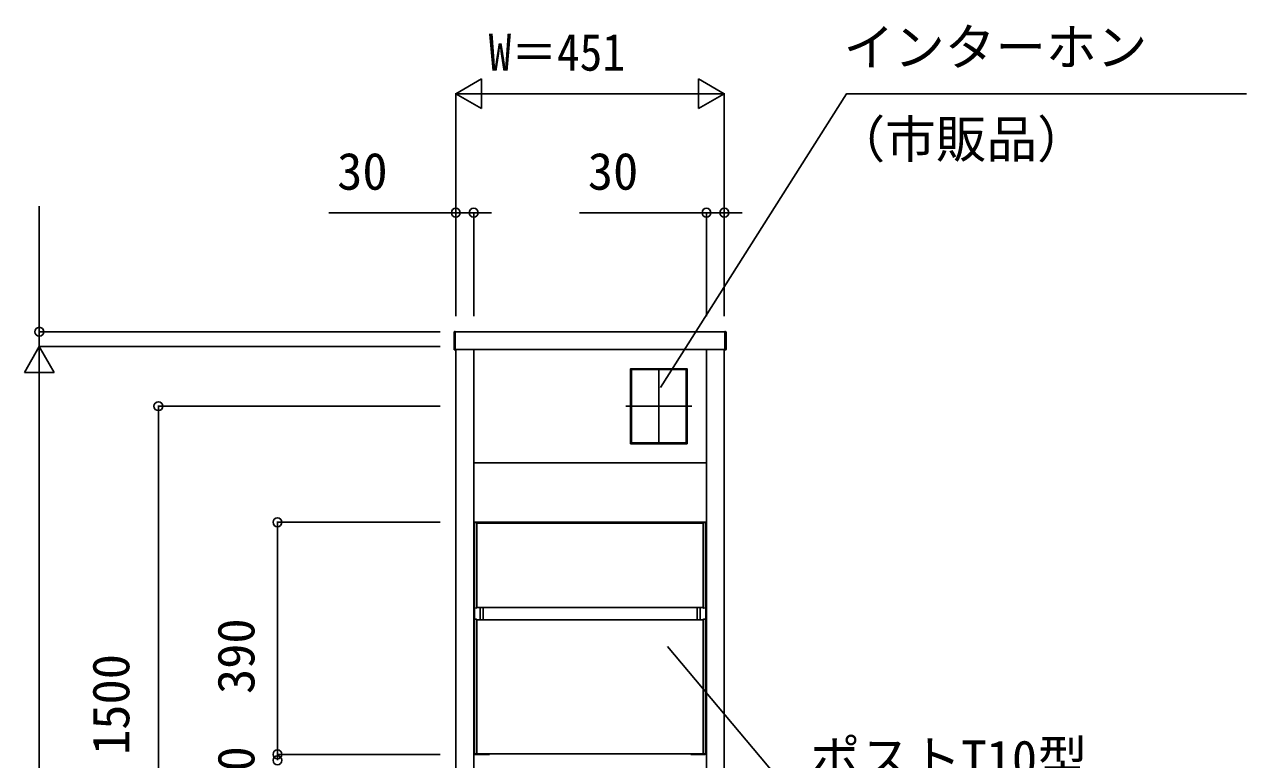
# Model space of a CAD drawing. Units: millimetres, scale not verified. Extents: x -4375 to 4375, y -6498 to 6471.
# Drawn here: x -1900 to 153, y 158 to 1393 of the extents above; entities that cross this region are included whole.
import ezdxf
from ezdxf.enums import TextEntityAlignment as Align

# ---------------------------------------------------------------- set-up
doc = ezdxf.new("R2010")
doc.units = ezdxf.units.MM
doc.header["$LTSCALE"] = 30
doc.layers.add('0-2_YKK_A1', color=4, linetype='Continuous')
doc.layers.add('0-3_YKK_D', color=6, linetype='Continuous')
doc.styles.add('ＭＳ ゴシック', font='')
doc.styles.get('ＭＳ ゴシック').set_extended_font_data('MS Gothic')

msp = doc.modelspace()

# ---------------------------------------------------------------- linework, layer by layer
at = {"layer": '0-2_YKK_A1'}
for p, q in [((-1178.5, 875.09), (-1178.5, 876.04)), ((-1178.5, 874.59), (-1178.5, 875.09)), ((-1178.5, 847.16), (-1178.5, 874.59)), ((-1176.5, 877.1), (-1177.56, 877.04)), ((-1176.5, 877.1), (-1176.5, 876.15)), ((-1176.5, 876.15), (-1176.5, 874.66)), ((-1176.5, 874.66), (-1176.5, 846.9)), ((-723.5, 877.1), (-722.44, 877.04)), ((-723.5, 877.1), (-723.5, 876.15)), ((-723.5, 876.15), (-723.5, 874.66)), ((-723.5, 874.66), (-723.5, 846.9)), ((-721.5, 875.09), (-721.5, 876.04)), ((-721.5, 874.59), (-721.5, 875.09)), ((-721.5, 847.16), (-721.5, 874.59)), ((-1176.5, 846.1), (-1177.56, 846.16)), ((-1176.5, 846.9), (-1176.5, 846.1)), ((-1175.5, 846.6), (-1175.5, -748.4)), ((-1145.5, -748.4), (-1145.5, 846.6)), ((-754.5, 846.6), (-754.5, -748.4)), ((-724.5, -748.4), (-724.5, 846.6)), ((-723.5, 846.9), (-723.5, 846.1)), ((-723.5, 846.1), (-722.44, 846.16)), ((-787.25, 814.3), (-881.75, 814.3)), ((-881.7, 813.1), (-881.7, 690.1)), ((-834.5, 815.6), (-834.5, 687.6)), ((-787.3, 813.1), (-787.3, 690.1)), ((-889.7, 751.6), (-779.3, 751.6)), ((-787.25, 688.9), (-881.75, 688.9)), ((-1145, 545.6), (-1145, 555.6)), ((-1144, 556.6), (-756, 556.6)), ((-1144, 555.58), (-1144, 553.6)), ((-1141, 556.3), (-1143.54, 556.08)), ((-1141, 556.3), (-1140, 555.8)), ((-1140, 553.6), (-1140, 555.8)), ((-1140, 555.1), (-760, 555.1)), ((-759, 556.3), (-760, 555.8)), ((-760, 412.8), (-760, 555.8)), ((-759, 556.3), (-756.46, 556.08)), ((-756, 555.58), (-756, 553.6)), ((-755, 545.6), (-755, 555.6)), ((-1145, 545.6), (-1144.2, 545.6)), ((-1144.2, 167.6), (-1144.2, 545.6)), ((-1144, 553.6), (-1144, 415)), ((-1140, 412.8), (-1140, 553.6)), ((-756, 553.6), (-756, 415)), ((-755, 545.6), (-755.8, 545.6)), ((-755.8, 167.6), (-755.8, 545.6)), ((-1144, 415), (-1144, 413.02)), ((-1140, 413.6), (-760, 413.6)), ((-1134.7, 413.6), (-1134.7, 392.6)), ((-1129.7, 392.6), (-1129.7, 413.6)), ((-770.3, 392.6), (-770.3, 413.6)), ((-765.3, 413.6), (-765.3, 392.6)), ((-759, 412.3), (-760, 412.8)), ((-756.46, 412.52), (-759, 412.3)), ((-756, 415), (-756, 413.02)), ((-1144, 168.6), (-1144, 393.08)), ((-1143.54, 393.58), (-1141, 393.8)), ((-1141, 393.8), (-1140, 393.39)), ((-1140, 393.39), (-1140, 167.6)), ((-1140, 392.6), (-760, 392.6)), ((-759, 393.8), (-760, 393.39)), ((-760, 393.39), (-760, 167.6)), ((-756.46, 393.58), (-759, 393.8)), ((-756, 392.58), (-756, 393.08)), ((-756, 168.6), (-756, 392.6)), ((-1143.4, 167.4), (-1119, 167.4)), ((-756.6, 167.4), (-1143.4, 167.4)), ((-1143.2, 166.6), (-1119, 166.6)), ((-1143, 167.6), (-757, 167.6)), ((-1119, 166.6), (-1119, 167.4)), ((-756.6, 167.4), (-781, 167.4)), ((-781, 166.6), (-781, 167.4)), ((-756.8, 166.6), (-781, 166.6))]:
    msp.add_line(p, q, dxfattribs=at)
for points in [[(-723.5, 846.6), (-723.5, 876.6), (-1176.5, 876.6), (-1176.5, 846.6)], [(-787, 688.6), (-882, 688.6), (-882, 814.6), (-787, 814.6)]]:
    msp.add_lwpolyline(points, close=True, dxfattribs=at)
for points in [[(-754.5, 846.6), (-754.5, 656.6), (-1145.5, 656.6), (-1145.5, 846.6)], [(-882, 813.1), (-880.5, 813.1), (-880.5, 690.1), (-882, 690.1)], [(-787.25, 814.6), (-787.25, 813.1), (-881.75, 813.1), (-881.75, 814.6)], [(-787, 813.1), (-788.5, 813.1), (-788.5, 690.1), (-787, 690.1)], [(-787.25, 688.6), (-787.25, 690.1), (-881.75, 690.1), (-881.75, 688.6)], [(-1143.54, 412.52), (-1141, 412.3), (-1140, 412.8)]]:
    msp.add_lwpolyline(points, dxfattribs=at)
for centre, radius, start, end in [((-1177.5, 876.04), 1, 93.5, 180), ((-722.5, 876.04), 1, 0, 86.5), ((-1177.5, 847.16), 1, 180, 266.5), ((-722.5, 847.16), 1, 273.5, 0), ((-1144, 555.6), 1, 90, 180), ((-1143.5, 555.58), 0.5, 95, 180), ((-756.5, 555.58), 0.5, 0, 85), ((-756, 555.6), 1, 0, 90), ((-1143.5, 413.02), 0.5, 180, 265), ((-756.5, 413.02), 0.5, 275, 0), ((-1143.5, 393.08), 0.5, 95, 180), ((-756.5, 393.08), 0.5, 0, 85), ((-1143.2, 167.6), 1, 180, 270), ((-1143, 168.6), 1, 180, 270), ((-757, 168.6), 1, 270, 0), ((-756.8, 167.6), 1, 270, 0)]:
    msp.add_arc(centre, radius, start, end, dxfattribs=at)
at = {"layer": '0-3_YKK_D'}
for p, q in [((-1175.5, 1276.6), (-1132.2, 1301.6)), ((-1132.2, 1251.6), (-1132.2, 1301.6)), ((-724.5, 1276.6), (-767.8, 1301.6)), ((-767.8, 1301.6), (-767.8, 1251.6)), ((-1175.5, 902.6), (-1175.5, 1277.6)), ((-1175.5, 1276.6), (-1132.2, 1251.6)), ((-1175.5, 1276.6), (-1088.9, 1276.6)), ((-1125.5, 1276.6), (-774.5, 1276.6)), ((-724.5, 1276.6), (-811.1, 1276.6)), ((-724.5, 1276.6), (-767.8, 1251.6)), ((-724.5, 902.6), (-724.5, 1277.6)), ((-1875, 876.6), (-1875, 1087.68)), ((-1175.5, 1076.6), (-1388.51, 1076.6)), ((-1175.5, 902.6), (-1175.5, 1077.6)), ((-1145.5, 1076.6), (-1175.5, 1076.6)), ((-1145.5, 902.6), (-1145.5, 1077.6)), ((-1145.5, 1076.6), (-1115.5, 1076.6)), ((-754.5, 1076.6), (-967.51, 1076.6)), ((-754.5, 902.6), (-754.5, 1077.6)), ((-724.5, 1076.6), (-754.5, 1076.6)), ((-724.5, 902.6), (-724.5, 1077.6)), ((-724.5, 1076.6), (-694.5, 1076.6)), ((-1201.5, 876.6), (-1876, 876.6)), ((-1875, 851.6), (-1875, 876.6)), ((-1875, 851.6), (-1900, 808.3)), ((-1201.5, 851.6), (-1876, 851.6)), ((-1201.5, 851.6), (-1876, 851.6)), ((-1875, 851.6), (-1875, 821.6)), ((-1875, 851.6), (-1850, 808.3)), ((-1875, 851.6), (-1875, 765)), ((-1900, 808.3), (-1850, 808.3)), ((-1875, 801.6), (-1875, -698.4)), ((-1201.5, 751.6), (-1676, 751.6)), ((-1675, -748.4), (-1675, 751.6)), ((-1201.5, 556.6), (-1476, 556.6)), ((-1475, 166.6), (-1475, 556.6)), ((-1475, 166.6), (-1475, 196.6)), ((-1201.5, 166.6), (-1476, 166.6)), ((-1201.5, 166.6), (-1476, 166.6)), ((-1475, 156.6), (-1475, 166.6))]:
    msp.add_line(p, q, dxfattribs=at)
for points in [[(-831.88, 783.27), (-519.18, 1276.6), (152.61, 1276.6)], [(-819.92, 347.86), (-602.73, 89.02), (-562.31, 89.02), (66.44, 89.02)]]:
    msp.add_lwpolyline(points, dxfattribs=at)
for centre in [(-1175.5, 1076.6), (-1145.5, 1076.6), (-754.5, 1076.6), (-724.5, 1076.6), (-1875, 876.6), (-1675, 751.6), (-1475, 556.6), (-1475, 166.6), (-1475, 166.6), (-1475, 156.6), (-1475, 156.6)]:
    msp.add_circle(centre, 7.5, dxfattribs=at)

# ---------------------------------------------------------------- texts
at = {"layer": '0-3_YKK_D', "style": 'ＭＳ ゴシック', "width": 0.9}
msp.add_text('W＝451', height=62.32, dxfattribs=at).set_placement((-1120.39, 1296.6), align=Align.BOTTOM_LEFT)
at = {"layer": '0-3_YKK_D', "style": 'ＭＳ ゴシック'}
for s, p in [('インターホン', (-524.3, 1305.12)), ('（市販品）', (-539.27, 1150.42)), ('30', (-1374.79, 1096.6)), ('30', (-953.79, 1096.6)), ('ポストT10型', (-581.35, 109.25))]:
    msp.add_text(s, height=62.32, dxfattribs=at).set_placement(p, align=Align.BOTTOM_LEFT)
for s, p in [('390', (-1495, 267.91)), ('インターホン中心：1500', (-1705.14, -599.44)), ('10', (-1495, 95.44))]:
    msp.add_text(s, height=62.32, rotation=90, dxfattribs=at).set_placement(p, align=Align.BOTTOM_LEFT)

doc.saveas('drawing.dxf')
